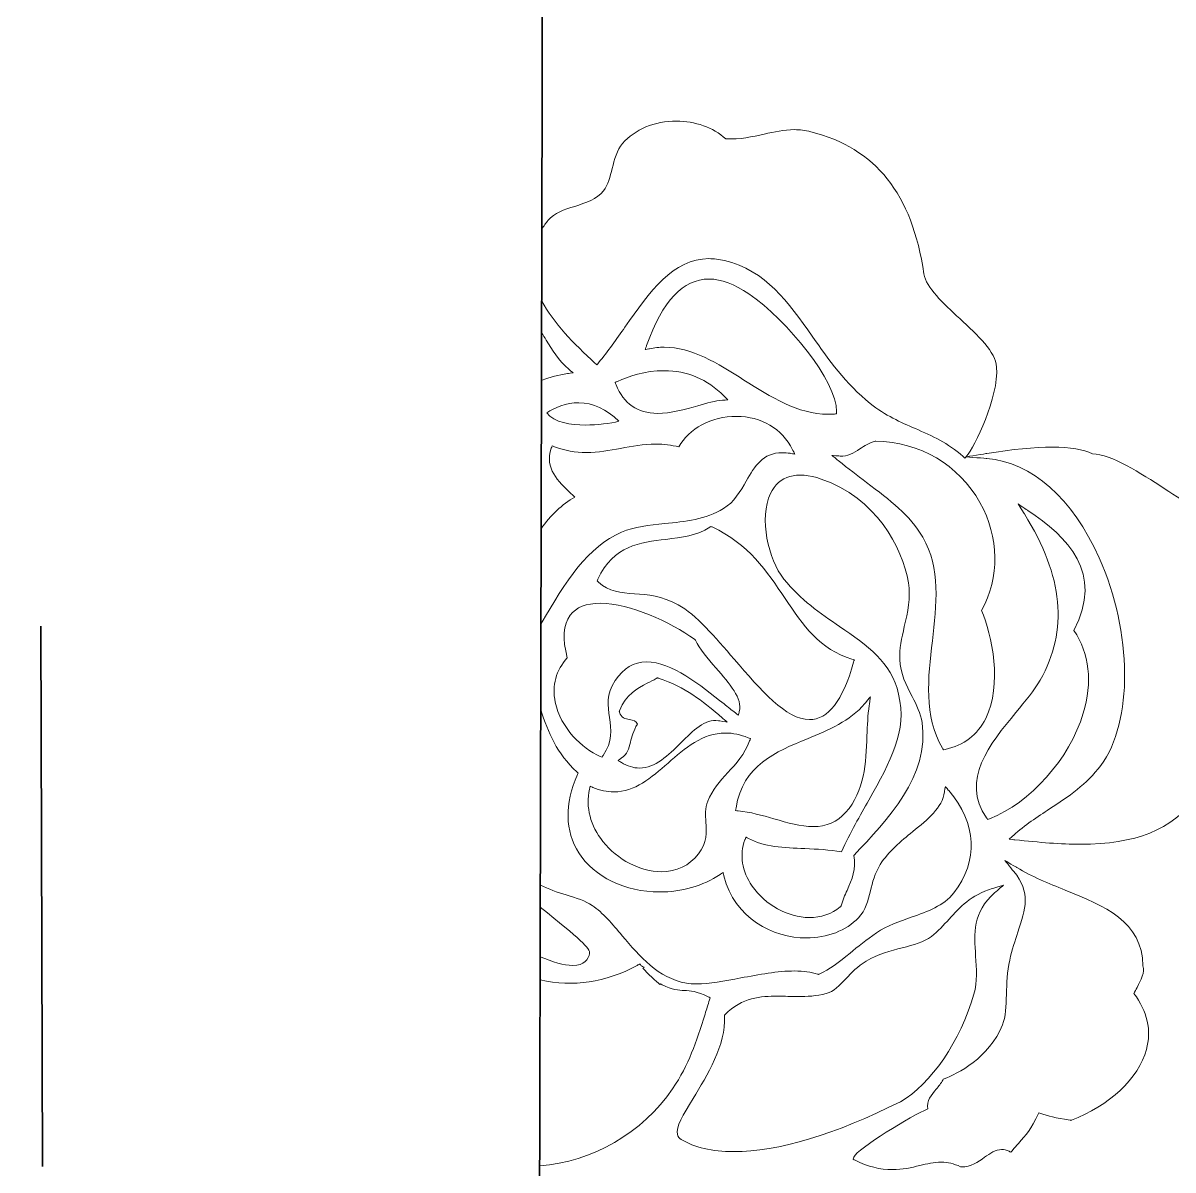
# Model space of a CAD drawing. Header units: millimetres. Extents: x -187 to 113, y -78 to 72.
# Drawn here: x 38.43 to 51.73, y -50.34 to -37.07 of the extents above; entities that cross this region are included whole.
import ezdxf

# ---------------------------------------------------------------- set-up
doc = ezdxf.new("R2010")
doc.units = ezdxf.units.MM
doc.header["$MEASUREMENT"] = 0
doc.layers.add('layer 1', color=7, linetype='Continuous')

msp = doc.modelspace()

# ---------------------------------------------------------------- linework, layer by layer
at = {"layer": 'layer 1', "color": 1, "lineweight": 35}
msp.add_open_spline([(38.43276, 72.15664), (38.43276, 72.15664), (-111.56738, 72.15664), (-111.56738, 72.15664), (-111.56738, 72.15664), (-152.98848, 72.15664), (-186.56732, 38.5779), (-186.56732, -2.84336), (-186.56732, -2.84336), (-186.56732, -44.26448), (-152.98848, -77.84336), (-111.56738, -77.84336), (-111.56738, -77.84336), (-111.56738, -77.84336), (38.43276, -77.84336), (38.43276, -77.84336), (38.43276, -77.84336), (79.85412, -77.84336), (113.43268, -44.26448), (113.43268, -2.84336), (113.43268, -2.84336), (113.43268, 38.5779), (79.85412, 72.15664), (38.43276, 72.15664)], degree=3, knots=[0, 0, 0, 0, 0.14285714, 0.14285714, 0.14285714, 0.14285715, 0.28571429, 0.28571429, 0.28571429, 0.2857143, 0.42857143, 0.42857143, 0.42857143, 0.42857144, 0.57142857, 0.57142857, 0.57142857, 0.57142858, 0.71428571, 0.71428571, 0.71428571, 0.71428572, 1, 1, 1, 1], dxfattribs=at)
for points in [[(44.67978, 66.57988), (44.67978, 66.57988), (44.35602, -72.59058), (44.35602, -72.59058)], [(108.00016, -6.36056), (106.30444, -39.14576), (79.55264, -66.10136), (44.35608, -72.566)]]:
    msp.add_open_spline(points, degree=3, dxfattribs=at)
at = {"layer": 'layer 1', "color": 1, "lineweight": 9}
for points, knots in [([(44.4331, -39.45246), (44.45436, -39.4192), (44.47858, -39.3859), (44.50592, -39.35256), (44.50592, -39.35256), (44.57552, -39.2677), (44.69122, -39.23076), (44.8138, -39.19166), (44.8138, -39.19166), (44.94064, -39.1511), (45.07184, -39.10926), (45.14662, -39.01112), (45.14662, -39.01112), (45.19808, -38.94352), (45.22282, -38.84722), (45.24672, -38.75412), (45.24672, -38.75412), (45.2735, -38.64962), (45.30124, -38.5416), (45.36724, -38.46414), (45.36724, -38.46414), (45.5056, -38.30134), (45.73832, -38.20454), (45.9897, -38.20512), (45.9897, -38.20512), (46.20892, -38.2056), (46.4111, -38.27806), (46.56018, -38.40926), (46.56018, -38.40926), (46.72576, -38.4189), (46.8683, -38.38658), (47.00574, -38.35542), (47.00574, -38.35542), (47.12254, -38.3289), (47.23292, -38.30384), (47.35274, -38.30412), (47.35274, -38.30412), (47.41852, -38.30424), (47.48086, -38.31212), (47.54332, -38.32808), (47.54332, -38.32808), (48.2983, -38.52046), (48.71478, -39.0433), (48.854, -39.9735), (48.854, -39.9735), (48.8774, -40.12896), (49.07546, -40.31222), (49.26706, -40.48948), (49.26706, -40.48948), (49.4805, -40.68692), (49.6821, -40.8734), (49.69452, -41.05074), (49.69452, -41.05074), (49.719, -41.39962), (49.44066, -41.977), (49.34644, -42.08216), (49.34644, -42.08216), (49.34644, -42.08216), (49.32732, -42.10354), (49.32732, -42.10354), (49.32732, -42.10354), (49.32732, -42.10354), (49.30598, -42.08436), (49.30598, -42.08436), (49.30598, -42.08436), (49.1299, -41.92592), (48.9476, -41.8467), (48.75456, -41.76278), (48.75456, -41.76278), (48.58258, -41.68804), (48.4047, -41.61076), (48.23254, -41.47288), (48.23254, -41.47288), (47.94712, -41.2441), (47.75016, -40.96366), (47.55974, -40.69248), (47.55974, -40.69248), (47.285, -40.30126), (47.02554, -39.9318), (46.54422, -39.81816), (46.54422, -39.81816), (46.48334, -39.80382), (46.4236, -39.79648), (46.36664, -39.79634), (46.36664, -39.79634), (45.95164, -39.79538), (45.6807, -40.18084), (45.3938, -40.5889), (45.3938, -40.5889), (45.29738, -40.72606), (45.1977, -40.86788), (45.08908, -41.00092), (45.08908, -41.00092), (45.08908, -41.00092), (45.0699, -41.02432), (45.0699, -41.02432), (45.0699, -41.02432), (45.0699, -41.02432), (45.04754, -41.00404), (45.04754, -41.00404), (45.04754, -41.00404), (44.8021, -40.7811), (44.56766, -40.53942), (44.43116, -40.28684)], [0, 0, 0, 0, 0.03703704, 0.03703704, 0.03703704, 0.03703705, 0.07407407, 0.07407407, 0.07407407, 0.07407408, 0.11111111, 0.11111111, 0.11111111, 0.11111112, 0.14814815, 0.14814815, 0.14814815, 0.14814816, 0.18518519, 0.18518519, 0.18518519, 0.1851852, 0.22222222, 0.22222222, 0.22222222, 0.22222223, 0.25925926, 0.25925926, 0.25925926, 0.25925927, 0.2962963, 0.2962963, 0.2962963, 0.29629631, 0.33333333, 0.33333333, 0.33333333, 0.33333334, 0.37037037, 0.37037037, 0.37037037, 0.37037038, 0.40740741, 0.40740741, 0.40740741, 0.40740742, 0.44444444, 0.44444444, 0.44444444, 0.44444445, 0.48148148, 0.48148148, 0.48148148, 0.48148149, 0.51851852, 0.51851852, 0.51851852, 0.51851853, 0.55555556, 0.55555556, 0.55555556, 0.55555557, 0.59259259, 0.59259259, 0.59259259, 0.5925926, 0.62962963, 0.62962963, 0.62962963, 0.62962964, 0.66666667, 0.66666667, 0.66666667, 0.66666668, 0.7037037, 0.7037037, 0.7037037, 0.70370371, 0.74074074, 0.74074074, 0.74074074, 0.74074075, 0.77777778, 0.77777778, 0.77777778, 0.77777779, 0.81481481, 0.81481481, 0.81481481, 0.81481482, 0.85185185, 0.85185185, 0.85185185, 0.85185186, 0.88888889, 0.88888889, 0.88888889, 0.8888889, 0.92592593, 0.92592593, 0.92592593, 0.92592594, 1, 1, 1, 1]), ([(46.36794, -40.0326), (46.50716, -40.03292), (46.66144, -40.09044), (46.82658, -40.20352), (46.82658, -40.20352), (47.27554, -40.51076), (47.84426, -41.2136), (47.84346, -41.56538), (47.84346, -41.56538), (47.84346, -41.56538), (47.84338, -41.59234), (47.84338, -41.59234), (47.84338, -41.59234), (47.84338, -41.59234), (47.81676, -41.59436), (47.81676, -41.59436), (47.81676, -41.59436), (47.7927, -41.5963), (47.76864, -41.5972), (47.7448, -41.59714), (47.7448, -41.59714), (47.39638, -41.59632), (47.0788, -41.39546), (46.77164, -41.20128), (46.77164, -41.20128), (46.46244, -41.0058), (46.17036, -40.82118), (45.8489, -40.82044), (45.8489, -40.82044), (45.79174, -40.8203), (45.73444, -40.82626), (45.6786, -40.8381), (45.6786, -40.8381), (45.6786, -40.8381), (45.62794, -40.84884), (45.62794, -40.84884), (45.62794, -40.84884), (45.62794, -40.84884), (45.64556, -40.79962), (45.64556, -40.79962), (45.64556, -40.79962), (45.83062, -40.28278), (46.06696, -40.03192), (46.36794, -40.0326)], [0, 0, 0, 0, 0.08333333, 0.08333333, 0.08333333, 0.08333334, 0.16666667, 0.16666667, 0.16666667, 0.16666668, 0.25, 0.25, 0.25, 0.25000001, 0.33333333, 0.33333333, 0.33333333, 0.33333334, 0.41666667, 0.41666667, 0.41666667, 0.41666668, 0.5, 0.5, 0.5, 0.50000001, 0.58333333, 0.58333333, 0.58333333, 0.58333334, 0.66666667, 0.66666667, 0.66666667, 0.66666668, 0.75, 0.75, 0.75, 0.75000001, 0.83333333, 0.83333333, 0.83333333, 0.83333334, 1, 1, 1, 1]), ([(44.43032, -40.65286), (44.44858, -40.68134), (44.46618, -40.71042), (44.48396, -40.73984), (44.48396, -40.73984), (44.5519, -40.85212), (44.62214, -40.96824), (44.7452, -41.07526), (44.7452, -41.07526), (44.7452, -41.07526), (44.7935, -41.11724), (44.7935, -41.11724), (44.7935, -41.11724), (44.7935, -41.11724), (44.73042, -41.12626), (44.73042, -41.12626), (44.73042, -41.12626), (44.62832, -41.14086), (44.5274, -41.16724), (44.42904, -41.2043)], [0, 0, 0, 0, 0.16666667, 0.16666667, 0.16666667, 0.16666668, 0.33333333, 0.33333333, 0.33333333, 0.33333334, 0.5, 0.5, 0.5, 0.50000001, 0.66666667, 0.66666667, 0.66666667, 0.66666668, 1, 1, 1, 1]), ([(45.84818, -41.09218), (46.11452, -41.0928), (46.3471, -41.19106), (46.53944, -41.3843), (46.53944, -41.3843), (46.53944, -41.3843), (46.5844, -41.42942), (46.5844, -41.42942), (46.5844, -41.42942), (46.5844, -41.42942), (46.52124, -41.43406), (46.52124, -41.43406), (46.52124, -41.43406), (46.44314, -41.43986), (46.34338, -41.46792), (46.23778, -41.49772), (46.23778, -41.49772), (46.09074, -41.53916), (45.92404, -41.58614), (45.76976, -41.58578), (45.76976, -41.58578), (45.53704, -41.58522), (45.38062, -41.47688), (45.29162, -41.25458), (45.29162, -41.25458), (45.29162, -41.25458), (45.2812, -41.22862), (45.2812, -41.22862), (45.2812, -41.22862), (45.2812, -41.22862), (45.30642, -41.21702), (45.30642, -41.21702), (45.30642, -41.21702), (45.4312, -41.1598), (45.62652, -41.09168), (45.84818, -41.09218)], [0, 0, 0, 0, 0.1, 0.1, 0.1, 0.10000001, 0.2, 0.2, 0.2, 0.20000001, 0.3, 0.3, 0.3, 0.30000001, 0.4, 0.4, 0.4, 0.40000001, 0.5, 0.5, 0.5, 0.50000001, 0.6, 0.6, 0.6, 0.60000001, 0.7, 0.7, 0.7, 0.70000001, 0.8, 0.8, 0.8, 0.80000001, 1, 1, 1, 1]), ([(44.93256, -41.72122), (45.0779, -41.72156), (45.22278, -41.70066), (45.3255, -41.6777), (45.3255, -41.6777), (45.17836, -41.53562), (45.02288, -41.4634), (44.86274, -41.46304), (44.86274, -41.46304), (44.71248, -41.46268), (44.581, -41.52488), (44.48878, -41.57852), (44.48878, -41.57852), (44.5742, -41.69506), (44.77452, -41.72086), (44.93256, -41.72122)], [0, 0, 0, 0, 0.2, 0.2, 0.2, 0.20000001, 0.4, 0.4, 0.4, 0.40000001, 0.6, 0.6, 0.6, 0.60000001, 1, 1, 1, 1]), ([(44.42504, -42.9208), (44.53226, -42.76708), (44.66746, -42.6378), (44.81476, -42.55444), (44.81476, -42.55444), (44.80116, -42.54148), (44.78732, -42.52848), (44.77358, -42.51554), (44.77358, -42.51554), (44.62026, -42.37176), (44.46176, -42.22316), (44.54204, -41.9902), (44.54204, -41.9902), (44.54204, -41.9902), (44.5517, -41.96218), (44.5517, -41.96218), (44.5517, -41.96218), (44.5517, -41.96218), (44.57922, -41.97244), (44.57922, -41.97244), (44.57922, -41.97244), (44.69938, -42.01706), (44.81954, -42.03892), (44.94684, -42.0392), (44.94684, -42.0392), (45.08406, -42.0395), (45.21602, -42.01488), (45.34366, -41.99092), (45.34366, -41.99092), (45.4739, -41.96656), (45.60854, -41.94134), (45.75128, -41.94168), (45.75128, -41.94168), (45.8438, -41.94188), (45.9315, -41.95272), (46.0187, -41.97466), (46.0187, -41.97466), (46.12734, -41.76478), (46.39674, -41.62054), (46.68426, -41.6212), (46.68426, -41.6212), (46.9747, -41.62186), (47.21156, -41.76212), (47.33414, -42.00604), (47.33414, -42.00604), (47.33414, -42.00604), (47.35952, -42.05648), (47.35952, -42.05648), (47.35952, -42.05648), (47.35952, -42.05648), (47.3042, -42.04806), (47.3042, -42.04806), (47.3042, -42.04806), (47.27304, -42.04332), (47.24302, -42.04092), (47.21514, -42.04084), (47.21514, -42.04084), (46.98652, -42.04028), (46.89484, -42.19976), (46.79784, -42.36868), (46.79784, -42.36868), (46.72892, -42.48854), (46.65772, -42.61248), (46.53468, -42.68808), (46.53468, -42.68808), (46.33024, -42.81354), (46.08872, -42.83802), (45.85508, -42.86172), (45.85508, -42.86172), (45.67332, -42.8801), (45.50162, -42.89752), (45.35612, -42.96036), (45.35612, -42.96036), (44.9679, -43.12804), (44.70906, -43.52234), (44.42248, -44.02458)], [0, 0, 0, 0, 0.05, 0.05, 0.05, 0.05000001, 0.1, 0.1, 0.1, 0.10000001, 0.15, 0.15, 0.15, 0.15000001, 0.2, 0.2, 0.2, 0.20000001, 0.25, 0.25, 0.25, 0.25000001, 0.3, 0.3, 0.3, 0.30000001, 0.35, 0.35, 0.35, 0.35000001, 0.4, 0.4, 0.4, 0.40000001, 0.45, 0.45, 0.45, 0.45000001, 0.5, 0.5, 0.5, 0.50000001, 0.55, 0.55, 0.55, 0.55000001, 0.6, 0.6, 0.6, 0.60000001, 0.65, 0.65, 0.65, 0.65000001, 0.7, 0.7, 0.7, 0.70000001, 0.75, 0.75, 0.75, 0.75000001, 0.8, 0.8, 0.8, 0.80000001, 0.85, 0.85, 0.85, 0.85000001, 0.9, 0.9, 0.9, 0.90000001, 1, 1, 1, 1]), ([(49.09908, -45.4725), (49.09908, -45.4725), (49.07886, -45.47682), (49.07886, -45.47682), (49.07886, -45.47682), (49.07886, -45.47682), (49.06828, -45.45882), (49.06828, -45.45882), (49.06828, -45.45882), (48.84912, -45.08448), (48.9008, -44.6442), (48.9507, -44.21844), (48.9507, -44.21844), (48.99934, -43.80294), (49.04972, -43.3733), (48.83976, -43.01932), (48.83976, -43.01932), (48.68672, -42.76096), (48.46634, -42.59472), (48.18732, -42.38416), (48.18732, -42.38416), (48.08436, -42.30644), (47.97786, -42.22614), (47.8627, -42.13232), (47.8627, -42.13232), (47.8627, -42.13232), (47.78818, -42.07172), (47.78818, -42.07172), (47.78818, -42.07172), (47.78818, -42.07172), (47.88336, -42.08058), (47.88336, -42.08058), (47.88336, -42.08058), (47.96984, -42.08846), (48.03792, -42.04408), (48.1113, -41.99668), (48.1113, -41.99668), (48.16644, -41.96104), (48.22352, -41.92422), (48.28986, -41.90934), (48.28986, -41.90934), (48.28986, -41.90934), (48.29312, -41.90862), (48.29312, -41.90862), (48.29312, -41.90862), (48.29312, -41.90862), (48.29644, -41.90864), (48.29644, -41.90864), (48.29644, -41.90864), (48.80564, -41.91486), (49.2561, -42.17996), (49.50134, -42.61776), (49.50134, -42.61776), (49.72616, -43.01904), (49.73242, -43.4844), (49.51894, -43.86574), (49.51894, -43.86574), (49.64256, -44.14996), (49.76158, -44.7269), (49.5682, -45.11468), (49.5682, -45.11468), (49.47298, -45.30572), (49.3151, -45.42612), (49.09908, -45.4725)], [0, 0, 0, 0, 0.05882353, 0.05882353, 0.05882353, 0.05882354, 0.11764706, 0.11764706, 0.11764706, 0.11764707, 0.17647059, 0.17647059, 0.17647059, 0.1764706, 0.23529412, 0.23529412, 0.23529412, 0.23529413, 0.29411765, 0.29411765, 0.29411765, 0.29411766, 0.35294118, 0.35294118, 0.35294118, 0.35294119, 0.41176471, 0.41176471, 0.41176471, 0.41176472, 0.47058824, 0.47058824, 0.47058824, 0.47058825, 0.52941176, 0.52941176, 0.52941176, 0.52941177, 0.58823529, 0.58823529, 0.58823529, 0.5882353, 0.64705882, 0.64705882, 0.64705882, 0.64705883, 0.70588235, 0.70588235, 0.70588235, 0.70588236, 0.76470588, 0.76470588, 0.76470588, 0.76470589, 0.82352941, 0.82352941, 0.82352941, 0.82352942, 0.88235294, 0.88235294, 0.88235294, 0.88235295, 1, 1, 1, 1]), ([(50.6634, -46.57066), (50.43536, -46.57014), (50.19534, -46.5496), (49.90522, -46.51896), (49.90522, -46.51896), (49.90522, -46.51896), (49.84032, -46.51212), (49.84032, -46.51212), (49.84032, -46.51212), (49.84032, -46.51212), (49.88906, -46.46816), (49.88906, -46.46816), (49.88906, -46.46816), (50.02102, -46.34924), (50.16632, -46.25376), (50.30686, -46.1614), (50.30686, -46.1614), (50.52734, -46.0165), (50.73564, -45.8796), (50.89956, -45.65876), (50.89956, -45.65876), (51.27416, -45.15378), (51.26622, -44.12174), (50.88112, -43.25816), (50.88112, -43.25816), (50.5739, -42.56912), (50.10024, -42.14998), (49.58174, -42.10818), (49.58174, -42.10818), (49.58174, -42.10818), (49.34534, -42.08912), (49.34534, -42.08912), (49.34534, -42.08912), (49.34534, -42.08912), (49.57936, -42.05034), (49.57936, -42.05034), (49.57936, -42.05034), (50.17346, -41.95184), (50.60036, -41.95182), (50.80152, -42.05324), (50.80152, -42.05324), (51.02294, -42.05792), (51.3609, -42.27826), (51.63302, -42.45554), (51.63302, -42.45554), (51.7738, -42.54732), (51.89538, -42.62658), (51.9702, -42.65638), (51.9702, -42.65638), (52.38068, -42.82028), (52.40674, -43.12858), (52.42982, -43.40058), (52.42982, -43.40058), (52.43908, -43.50958), (52.44778, -43.61256), (52.47884, -43.70382), (52.47884, -43.70382), (52.5252, -43.84072), (52.63108, -43.94244), (52.73348, -44.04086), (52.73348, -44.04086), (52.85246, -44.15524), (52.96486, -44.26322), (52.9857, -44.4196), (52.9857, -44.4196), (53.02478, -44.714), (52.83314, -44.903), (52.63012, -45.1032), (52.63012, -45.1032), (52.54724, -45.18486), (52.4616, -45.26934), (52.3854, -45.36562), (52.3854, -45.36562), (52.28084, -45.49798), (52.21004, -45.64908), (52.1476, -45.78244), (52.1476, -45.78244), (52.10094, -45.88202), (52.06072, -45.96804), (52.01538, -46.02556), (52.01538, -46.02556), (51.71616, -46.404), (51.29928, -46.57214), (50.6634, -46.57066)], [0, 0, 0, 0, 0.04545455, 0.04545455, 0.04545455, 0.04545456, 0.09090909, 0.09090909, 0.09090909, 0.0909091, 0.13636364, 0.13636364, 0.13636364, 0.13636365, 0.18181818, 0.18181818, 0.18181818, 0.18181819, 0.22727273, 0.22727273, 0.22727273, 0.22727274, 0.27272727, 0.27272727, 0.27272727, 0.27272728, 0.31818182, 0.31818182, 0.31818182, 0.31818183, 0.36363636, 0.36363636, 0.36363636, 0.36363637, 0.40909091, 0.40909091, 0.40909091, 0.40909092, 0.45454545, 0.45454545, 0.45454545, 0.45454546, 0.5, 0.5, 0.5, 0.50000001, 0.54545455, 0.54545455, 0.54545455, 0.54545456, 0.59090909, 0.59090909, 0.59090909, 0.5909091, 0.63636364, 0.63636364, 0.63636364, 0.63636365, 0.68181818, 0.68181818, 0.68181818, 0.68181819, 0.72727273, 0.72727273, 0.72727273, 0.72727274, 0.77272727, 0.77272727, 0.77272727, 0.77272728, 0.81818182, 0.81818182, 0.81818182, 0.81818183, 0.86363636, 0.86363636, 0.86363636, 0.86363637, 0.90909091, 0.90909091, 0.90909091, 0.90909092, 1, 1, 1, 1]), ([(47.96414, -47.10412), (47.93932, -47.16026), (47.91362, -47.21834), (47.8942, -47.28202), (47.8942, -47.28202), (47.8942, -47.28202), (47.89156, -47.29066), (47.89156, -47.29066), (47.89156, -47.29066), (47.89156, -47.29066), (47.8845, -47.29632), (47.8845, -47.29632), (47.8845, -47.29632), (47.78456, -47.37636), (47.66108, -47.41852), (47.5275, -47.41822), (47.5275, -47.41822), (47.28104, -47.41764), (47.01516, -47.27148), (46.86586, -47.05452), (46.86586, -47.05452), (46.74822, -46.8835), (46.71836, -46.69332), (46.78172, -46.51898), (46.78172, -46.51898), (46.78172, -46.51898), (46.7931, -46.4875), (46.7931, -46.4875), (46.7931, -46.4875), (46.7931, -46.4875), (46.8224, -46.5034), (46.8224, -46.5034), (46.8224, -46.5034), (47.00308, -46.60168), (47.2326, -46.61128), (47.47558, -46.62154), (47.47558, -46.62154), (47.61618, -46.62742), (47.76136, -46.63356), (47.89798, -46.65834), (47.89798, -46.65834), (48.00384, -46.43346), (48.11534, -46.23552), (48.21408, -46.0603), (48.21408, -46.0603), (48.47356, -45.59968), (48.66106, -45.26692), (48.5607, -44.83436), (48.5607, -44.83436), (48.47404, -44.4603), (48.19792, -44.27118), (47.87814, -44.05224), (47.87814, -44.05224), (47.65516, -43.89946), (47.4245, -43.74152), (47.233, -43.50256), (47.233, -43.50256), (47.05178, -43.27684), (46.94444, -42.79566), (47.07758, -42.51358), (47.07758, -42.51358), (47.17434, -42.30858), (47.38232, -42.24744), (47.66586, -42.34634), (47.66586, -42.34634), (48.29754, -42.5664), (48.60342, -43.12986), (48.6734, -43.54554), (48.6734, -43.54554), (48.70222, -43.71746), (48.66372, -43.88816), (48.62644, -44.05326), (48.62644, -44.05326), (48.5967, -44.18518), (48.56858, -44.30978), (48.5732, -44.43244), (48.5732, -44.43244), (48.57978, -44.59694), (48.64906, -44.73132), (48.71608, -44.86112), (48.71608, -44.86112), (48.76846, -44.96266), (48.81788, -45.05852), (48.83192, -45.16018), (48.83192, -45.16018), (48.91818, -45.77822), (48.43516, -46.2884), (48.04116, -46.69938), (48.04116, -46.69938), (48.07382, -46.85596), (48.02052, -46.97664), (47.96414, -47.10412)], [0, 0, 0, 0, 0.04166667, 0.04166667, 0.04166667, 0.04166668, 0.08333333, 0.08333333, 0.08333333, 0.08333334, 0.125, 0.125, 0.125, 0.12500001, 0.16666667, 0.16666667, 0.16666667, 0.16666668, 0.20833333, 0.20833333, 0.20833333, 0.20833334, 0.25, 0.25, 0.25, 0.25000001, 0.29166667, 0.29166667, 0.29166667, 0.29166668, 0.33333333, 0.33333333, 0.33333333, 0.33333334, 0.375, 0.375, 0.375, 0.37500001, 0.41666667, 0.41666667, 0.41666667, 0.41666668, 0.45833333, 0.45833333, 0.45833333, 0.45833334, 0.5, 0.5, 0.5, 0.50000001, 0.54166667, 0.54166667, 0.54166667, 0.54166668, 0.58333333, 0.58333333, 0.58333333, 0.58333334, 0.625, 0.625, 0.625, 0.62500001, 0.66666667, 0.66666667, 0.66666667, 0.66666668, 0.70833333, 0.70833333, 0.70833333, 0.70833334, 0.75, 0.75, 0.75, 0.75000001, 0.79166667, 0.79166667, 0.79166667, 0.79166668, 0.83333333, 0.83333333, 0.83333333, 0.83333334, 0.875, 0.875, 0.875, 0.87500001, 0.91666667, 0.91666667, 0.91666667, 0.91666668, 1, 1, 1, 1]), ([(50.69662, -45.05554), (50.5391, -45.58016), (50.08232, -46.09322), (49.61052, -46.27548), (49.61052, -46.27548), (49.61052, -46.27548), (49.5895, -46.28358), (49.5895, -46.28358), (49.5895, -46.28358), (49.5895, -46.28358), (49.57664, -46.26488), (49.57664, -46.26488), (49.57664, -46.26488), (49.274, -45.8271), (49.61624, -45.41178), (49.91822, -45.04538), (49.91822, -45.04538), (50.02664, -44.91386), (50.12896, -44.78962), (50.19732, -44.67106), (50.19732, -44.67106), (50.5269, -44.09902), (50.46732, -43.47046), (50.01508, -42.7496), (50.01508, -42.7496), (50.01508, -42.7496), (49.9425, -42.6339), (49.9425, -42.6339), (49.9425, -42.6339), (49.9425, -42.6339), (50.05538, -42.70964), (50.05538, -42.70964), (50.05538, -42.70964), (50.51506, -43.01832), (50.93676, -43.42462), (50.58914, -44.09902), (50.58914, -44.09902), (50.76786, -44.3642), (50.80508, -44.69446), (50.69662, -45.05554)], [0, 0, 0, 0, 0.09090909, 0.09090909, 0.09090909, 0.0909091, 0.18181818, 0.18181818, 0.18181818, 0.18181819, 0.27272727, 0.27272727, 0.27272727, 0.27272728, 0.36363636, 0.36363636, 0.36363636, 0.36363637, 0.45454545, 0.45454545, 0.45454545, 0.45454546, 0.54545455, 0.54545455, 0.54545455, 0.54545456, 0.63636364, 0.63636364, 0.63636364, 0.63636365, 0.72727273, 0.72727273, 0.72727273, 0.72727274, 0.81818182, 0.81818182, 0.81818182, 0.81818183, 1, 1, 1, 1]), ([(48.02024, -44.4278), (48.02024, -44.4278), (48.04822, -44.43572), (48.04822, -44.43572), (48.04822, -44.43572), (48.04822, -44.43572), (48.0402, -44.46394), (48.0402, -44.46394), (48.0402, -44.46394), (47.91282, -44.91176), (47.74574, -45.12922), (47.52926, -45.1288), (47.52926, -45.1288), (47.25786, -45.12814), (46.9666, -44.78882), (46.65832, -44.42956), (46.65832, -44.42956), (46.4403, -44.1754), (46.2148, -43.91266), (46.0101, -43.79998), (46.0101, -43.79998), (45.821, -43.6958), (45.65364, -43.6835), (45.50588, -43.67262), (45.50588, -43.67262), (45.3476, -43.66094), (45.21094, -43.65094), (45.0875, -43.53882), (45.0875, -43.53882), (45.0875, -43.53882), (45.07156, -43.52438), (45.07156, -43.52438), (45.07156, -43.52438), (45.07156, -43.52438), (45.08066, -43.50476), (45.08066, -43.50476), (45.08066, -43.50476), (45.26182, -43.11442), (45.56978, -43.0783), (45.86768, -43.04334), (45.86768, -43.04334), (46.0522, -43.02166), (46.22648, -43.00122), (46.3748, -42.90238), (46.3748, -42.90238), (46.3748, -42.90238), (46.38812, -42.89348), (46.38812, -42.89348), (46.38812, -42.89348), (46.38812, -42.89348), (46.40264, -42.9002), (46.40264, -42.9002), (46.40264, -42.9002), (46.82248, -43.09438), (47.03878, -43.41604), (47.24794, -43.72712), (47.24794, -43.72712), (47.45382, -44.03344), (47.64834, -44.32272), (48.02024, -44.4278)], [0, 0, 0, 0, 0.0625, 0.0625, 0.0625, 0.06250001, 0.125, 0.125, 0.125, 0.12500001, 0.1875, 0.1875, 0.1875, 0.18750001, 0.25, 0.25, 0.25, 0.25000001, 0.3125, 0.3125, 0.3125, 0.31250001, 0.375, 0.375, 0.375, 0.37500001, 0.4375, 0.4375, 0.4375, 0.43750001, 0.5, 0.5, 0.5, 0.50000001, 0.5625, 0.5625, 0.5625, 0.56250001, 0.625, 0.625, 0.625, 0.62500001, 0.6875, 0.6875, 0.6875, 0.68750001, 0.75, 0.75, 0.75, 0.75000001, 0.8125, 0.8125, 0.8125, 0.81250001, 0.875, 0.875, 0.875, 0.87500001, 1, 1, 1, 1]), ([(44.5883, -44.92614), (44.54822, -44.7339), (44.5963, -44.55676), (44.72726, -44.41288), (44.72726, -44.41288), (44.6687, -44.1947), (44.67976, -44.02968), (44.76028, -43.92214), (44.76028, -43.92214), (44.8297, -43.82934), (44.94704, -43.78254), (45.10896, -43.78292), (45.10896, -43.78292), (45.45684, -43.7837), (45.91812, -43.99972), (46.1995, -44.2), (46.1995, -44.2), (46.1995, -44.2), (46.2056, -44.20432), (46.2056, -44.20432), (46.2056, -44.20432), (46.2056, -44.20432), (46.20884, -44.21112), (46.20884, -44.21112), (46.20884, -44.21112), (46.25626, -44.31006), (46.35324, -44.422), (46.447, -44.53018), (46.447, -44.53018), (46.606, -44.71368), (46.75632, -44.88708), (46.71762, -45.03526), (46.71762, -45.03526), (46.71762, -45.03526), (46.70664, -45.07738), (46.70664, -45.07738), (46.70664, -45.07738), (46.70664, -45.07738), (46.67234, -45.051), (46.67234, -45.051), (46.67234, -45.051), (46.63102, -45.0193), (46.58688, -44.98402), (46.54032, -44.94684), (46.54032, -44.94684), (46.26956, -44.7307), (45.93268, -44.46174), (45.64348, -44.46106), (45.64348, -44.46106), (45.4953, -44.46072), (45.377, -44.53148), (45.28184, -44.67746), (45.28184, -44.67746), (45.17736, -44.83804), (45.19564, -44.96816), (45.2149, -45.10584), (45.2149, -45.10584), (45.23394, -45.24192), (45.25372, -45.38268), (45.14294, -45.54316), (45.14294, -45.54316), (45.14294, -45.54316), (45.12974, -45.56226), (45.12974, -45.56226), (45.12974, -45.56226), (45.12974, -45.56226), (45.1084, -45.55348), (45.1084, -45.55348), (45.1084, -45.55348), (44.89688, -45.4666), (44.65038, -45.22322), (44.5883, -44.92614)], [0, 0, 0, 0, 0.05263158, 0.05263158, 0.05263158, 0.05263159, 0.10526316, 0.10526316, 0.10526316, 0.10526317, 0.15789474, 0.15789474, 0.15789474, 0.15789475, 0.21052632, 0.21052632, 0.21052632, 0.21052633, 0.26315789, 0.26315789, 0.26315789, 0.2631579, 0.31578947, 0.31578947, 0.31578947, 0.31578948, 0.36842105, 0.36842105, 0.36842105, 0.36842106, 0.42105263, 0.42105263, 0.42105263, 0.42105264, 0.47368421, 0.47368421, 0.47368421, 0.47368422, 0.52631579, 0.52631579, 0.52631579, 0.5263158, 0.57894737, 0.57894737, 0.57894737, 0.57894738, 0.63157895, 0.63157895, 0.63157895, 0.63157896, 0.68421053, 0.68421053, 0.68421053, 0.68421054, 0.73684211, 0.73684211, 0.73684211, 0.73684212, 0.78947368, 0.78947368, 0.78947368, 0.78947369, 0.84210526, 0.84210526, 0.84210526, 0.84210527, 0.89473684, 0.89473684, 0.89473684, 0.89473685, 1, 1, 1, 1]), ([(45.44642, -45.12656), (45.40216, -45.11854), (45.34702, -45.10864), (45.33084, -45.0437), (45.33084, -45.0437), (45.33084, -45.0437), (45.32858, -45.0345), (45.32858, -45.0345), (45.32858, -45.0345), (45.32858, -45.0345), (45.33212, -45.02566), (45.33212, -45.02566), (45.33212, -45.02566), (45.4094, -44.8321), (45.5333, -44.76934), (45.65316, -44.70862), (45.65316, -44.70862), (45.68754, -44.69118), (45.72308, -44.67316), (45.7564, -44.65234), (45.7564, -44.65234), (45.7564, -44.65234), (45.76758, -44.6453), (45.76758, -44.6453), (45.76758, -44.6453), (45.76758, -44.6453), (45.78016, -44.64932), (45.78016, -44.64932), (45.78016, -44.64932), (46.09242, -44.74844), (46.30516, -44.92748), (46.47606, -45.07132), (46.47606, -45.07132), (46.47606, -45.07132), (46.57784, -45.15676), (46.57784, -45.15676), (46.57784, -45.15676), (46.57784, -45.15676), (46.47608, -45.14166), (46.47608, -45.14166), (46.47608, -45.14166), (46.3197, -45.11842), (46.18448, -45.25354), (46.0403, -45.3972), (46.0403, -45.3972), (45.89616, -45.54076), (45.74714, -45.68918), (45.56198, -45.68878), (45.56198, -45.68878), (45.49308, -45.6886), (45.42268, -45.66712), (45.35276, -45.62486), (45.35276, -45.62486), (45.35276, -45.62486), (45.31432, -45.60158), (45.31432, -45.60158), (45.31432, -45.60158), (45.31432, -45.60158), (45.35118, -45.57582), (45.35118, -45.57582), (45.35118, -45.57582), (45.42374, -45.52516), (45.43778, -45.46812), (45.45724, -45.38922), (45.45724, -45.38922), (45.47232, -45.32796), (45.48942, -45.25888), (45.5386, -45.18122), (45.5386, -45.18122), (45.52326, -45.1424), (45.49278, -45.13492), (45.44642, -45.12656)], [0, 0, 0, 0, 0.05263158, 0.05263158, 0.05263158, 0.05263159, 0.10526316, 0.10526316, 0.10526316, 0.10526317, 0.15789474, 0.15789474, 0.15789474, 0.15789475, 0.21052632, 0.21052632, 0.21052632, 0.21052633, 0.26315789, 0.26315789, 0.26315789, 0.2631579, 0.31578947, 0.31578947, 0.31578947, 0.31578948, 0.36842105, 0.36842105, 0.36842105, 0.36842106, 0.42105263, 0.42105263, 0.42105263, 0.42105264, 0.47368421, 0.47368421, 0.47368421, 0.47368422, 0.52631579, 0.52631579, 0.52631579, 0.5263158, 0.57894737, 0.57894737, 0.57894737, 0.57894738, 0.63157895, 0.63157895, 0.63157895, 0.63157896, 0.68421053, 0.68421053, 0.68421053, 0.68421054, 0.73684211, 0.73684211, 0.73684211, 0.73684212, 0.78947368, 0.78947368, 0.78947368, 0.78947369, 0.84210526, 0.84210526, 0.84210526, 0.84210527, 0.89473684, 0.89473684, 0.89473684, 0.89473685, 1, 1, 1, 1]), ([(46.67446, -46.18042), (46.67446, -46.18042), (46.67948, -46.1498), (46.67948, -46.1498), (46.67948, -46.1498), (46.7599, -45.65744), (47.13848, -45.501), (47.50452, -45.3497), (47.50452, -45.3497), (47.74804, -45.24904), (47.99984, -45.14496), (48.16944, -44.94298), (48.16944, -44.94298), (48.16944, -44.94298), (48.23484, -44.865), (48.23484, -44.865), (48.23484, -44.865), (48.23484, -44.865), (48.21994, -44.96616), (48.21994, -44.96616), (48.21994, -44.96616), (48.20334, -45.0785), (48.19896, -45.19492), (48.19436, -45.31812), (48.19436, -45.31812), (48.1827, -45.63042), (48.17062, -45.95328), (47.9469, -46.20364), (47.9469, -46.20364), (47.84896, -46.31316), (47.72604, -46.3663), (47.5712, -46.36594), (47.5712, -46.36594), (47.42904, -46.3656), (47.27756, -46.3222), (47.11728, -46.27634), (47.11728, -46.27634), (46.9823, -46.23764), (46.84278, -46.1977), (46.70502, -46.18358), (46.70502, -46.18358), (46.70502, -46.18358), (46.67446, -46.18042), (46.67446, -46.18042)], [0, 0, 0, 0, 0.08333333, 0.08333333, 0.08333333, 0.08333334, 0.16666667, 0.16666667, 0.16666667, 0.16666668, 0.25, 0.25, 0.25, 0.25000001, 0.33333333, 0.33333333, 0.33333333, 0.33333334, 0.41666667, 0.41666667, 0.41666667, 0.41666668, 0.5, 0.5, 0.5, 0.50000001, 0.58333333, 0.58333333, 0.58333333, 0.58333334, 0.66666667, 0.66666667, 0.66666667, 0.66666668, 0.75, 0.75, 0.75, 0.75000001, 0.83333333, 0.83333333, 0.83333333, 0.83333334, 1, 1, 1, 1]), ([(44.42016, -45.01484), (44.50532, -45.27782), (44.60658, -45.52422), (44.83774, -45.73162), (44.83774, -45.73162), (44.83774, -45.73162), (44.85352, -45.7458), (44.85352, -45.7458), (44.85352, -45.7458), (44.85352, -45.7458), (44.8449, -45.76532), (44.8449, -45.76532), (44.8449, -45.76532), (44.69486, -46.10592), (44.7004, -46.4185), (44.86094, -46.6694), (44.86094, -46.6694), (45.0393, -46.9481), (45.39708, -47.12186), (45.79466, -47.1228), (45.79466, -47.1228), (46.05, -47.12338), (46.29222, -47.05328), (46.49526, -46.9199), (46.49526, -46.9199), (46.49526, -46.9199), (46.52904, -46.8977), (46.52904, -46.8977), (46.52904, -46.8977), (46.52904, -46.8977), (46.5389, -46.93712), (46.5389, -46.93712), (46.5389, -46.93712), (46.66272, -47.43128), (47.10758, -47.6534), (47.4935, -47.65432), (47.4935, -47.65432), (47.73496, -47.6549), (47.95448, -47.56974), (48.09552, -47.42072), (48.09552, -47.42072), (48.1797, -47.33168), (48.20592, -47.22432), (48.2338, -47.11072), (48.2338, -47.11072), (48.25824, -47.01064), (48.28354, -46.90716), (48.34856, -46.8038), (48.34856, -46.8038), (48.44404, -46.65192), (48.58658, -46.53596), (48.72446, -46.42374), (48.72446, -46.42374), (48.8992, -46.28162), (49.06424, -46.14732), (49.09168, -45.96516), (49.09168, -45.96516), (49.09168, -45.96516), (49.10106, -45.90298), (49.10106, -45.90298), (49.10106, -45.90298), (49.10106, -45.90298), (49.1419, -45.95034), (49.1419, -45.95034), (49.1419, -45.95034), (49.46538, -46.32526), (49.48662, -46.76734), (49.1988, -47.13292), (49.1988, -47.13292), (49.0804, -47.28326), (48.89904, -47.34688), (48.70706, -47.41426), (48.70706, -47.41426), (48.57042, -47.4622), (48.42918, -47.51168), (48.30546, -47.5955), (48.30546, -47.5955), (48.18724, -47.67572), (48.08698, -47.75734), (47.99842, -47.82934), (47.99842, -47.82934), (47.87066, -47.93326), (47.76032, -48.02312), (47.6421, -48.0718), (47.6421, -48.0718), (47.6421, -48.0718), (47.6325, -48.07572), (47.6325, -48.07572), (47.6325, -48.07572), (47.6325, -48.07572), (47.62256, -48.07256), (47.62256, -48.07256), (47.62256, -48.07256), (47.54724, -48.04842), (47.46036, -48.03662), (47.35692, -48.03638), (47.35692, -48.03638), (47.16134, -48.0359), (46.94466, -48.07732), (46.73506, -48.11736), (46.73506, -48.11736), (46.54658, -48.15336), (46.36866, -48.18738), (46.22332, -48.18704), (46.22332, -48.18704), (46.17944, -48.18692), (46.14114, -48.18382), (46.1063, -48.17744), (46.1063, -48.17744), (45.77636, -48.11706), (45.56674, -47.86898), (45.36406, -47.62908), (45.36406, -47.62908), (45.2489, -47.49284), (45.14016, -47.36418), (45.01572, -47.27848), (45.01572, -47.27848), (44.94026, -47.2265), (44.83146, -47.19254), (44.71618, -47.15648), (44.71618, -47.15648), (44.61336, -47.12434), (44.5079, -47.09134), (44.41546, -47.04278)], [0, 0, 0, 0, 0.03125, 0.03125, 0.03125, 0.03125001, 0.0625, 0.0625, 0.0625, 0.06250001, 0.09375, 0.09375, 0.09375, 0.09375001, 0.125, 0.125, 0.125, 0.12500001, 0.15625, 0.15625, 0.15625, 0.15625001, 0.1875, 0.1875, 0.1875, 0.18750001, 0.21875, 0.21875, 0.21875, 0.21875001, 0.25, 0.25, 0.25, 0.25000001, 0.28125, 0.28125, 0.28125, 0.28125001, 0.3125, 0.3125, 0.3125, 0.31250001, 0.34375, 0.34375, 0.34375, 0.34375001, 0.375, 0.375, 0.375, 0.37500001, 0.40625, 0.40625, 0.40625, 0.40625001, 0.4375, 0.4375, 0.4375, 0.43750001, 0.46875, 0.46875, 0.46875, 0.46875001, 0.5, 0.5, 0.5, 0.50000001, 0.53125, 0.53125, 0.53125, 0.53125001, 0.5625, 0.5625, 0.5625, 0.56250001, 0.59375, 0.59375, 0.59375, 0.59375001, 0.625, 0.625, 0.625, 0.62500001, 0.65625, 0.65625, 0.65625, 0.65625001, 0.6875, 0.6875, 0.6875, 0.68750001, 0.71875, 0.71875, 0.71875, 0.71875001, 0.75, 0.75, 0.75, 0.75000001, 0.78125, 0.78125, 0.78125, 0.78125001, 0.8125, 0.8125, 0.8125, 0.81250001, 0.84375, 0.84375, 0.84375, 0.84375001, 0.875, 0.875, 0.875, 0.87500001, 0.90625, 0.90625, 0.90625, 0.90625001, 0.9375, 0.9375, 0.9375, 0.93750001, 1, 1, 1, 1]), ([(46.24378, -46.6825), (46.1395, -46.81716), (45.99058, -46.88814), (45.81308, -46.88774), (45.81308, -46.88774), (45.57196, -46.88718), (45.3078, -46.75036), (45.13998, -46.53918), (45.13998, -46.53918), (44.99434, -46.35608), (44.93876, -46.14106), (44.98334, -45.93388), (44.98334, -45.93388), (44.98334, -45.93388), (44.99058, -45.90016), (44.99058, -45.90016), (44.99058, -45.90016), (44.99058, -45.90016), (45.02222, -45.91302), (45.02222, -45.91302), (45.02222, -45.91302), (45.10686, -45.94732), (45.18634, -45.96416), (45.26506, -45.96434), (45.26506, -45.96434), (45.51038, -45.9649), (45.69612, -45.80268), (45.8928, -45.6309), (45.8928, -45.6309), (46.08878, -45.45982), (46.29136, -45.28294), (46.5578, -45.28356), (46.5578, -45.28356), (46.64224, -45.28376), (46.73038, -45.30216), (46.81994, -45.3383), (46.81994, -45.3383), (46.81994, -45.3383), (46.84606, -45.34888), (46.84606, -45.34888), (46.84606, -45.34888), (46.84606, -45.34888), (46.8363, -45.37552), (46.8363, -45.37552), (46.8363, -45.37552), (46.77942, -45.5305), (46.68082, -45.63764), (46.58534, -45.74118), (46.58534, -45.74118), (46.49244, -45.84196), (46.4048, -45.93714), (46.3528, -46.07352), (46.3528, -46.07352), (46.321, -46.15686), (46.326, -46.2338), (46.33134, -46.31518), (46.33134, -46.31518), (46.33886, -46.43062), (46.34666, -46.55002), (46.24378, -46.6825)], [0, 0, 0, 0, 0.0625, 0.0625, 0.0625, 0.06250001, 0.125, 0.125, 0.125, 0.12500001, 0.1875, 0.1875, 0.1875, 0.18750001, 0.25, 0.25, 0.25, 0.25000001, 0.3125, 0.3125, 0.3125, 0.31250001, 0.375, 0.375, 0.375, 0.37500001, 0.4375, 0.4375, 0.4375, 0.43750001, 0.5, 0.5, 0.5, 0.50000001, 0.5625, 0.5625, 0.5625, 0.56250001, 0.625, 0.625, 0.625, 0.62500001, 0.6875, 0.6875, 0.6875, 0.68750001, 0.75, 0.75, 0.75, 0.75000001, 0.8125, 0.8125, 0.8125, 0.81250001, 0.875, 0.875, 0.875, 0.87500001, 1, 1, 1, 1]), ([(48.89652, -49.63234), (48.88046, -49.5394), (48.9412, -49.4675), (48.99538, -49.40336), (48.99538, -49.40336), (49.0237, -49.3699), (49.05292, -49.33524), (49.07074, -49.29924), (49.07074, -49.29924), (49.07074, -49.29924), (49.07566, -49.28916), (49.07566, -49.28916), (49.07566, -49.28916), (49.07566, -49.28916), (49.08608, -49.28504), (49.08608, -49.28504), (49.08608, -49.28504), (49.23748, -49.22562), (49.60666, -49.04564), (49.7634, -48.65802), (49.7634, -48.65802), (49.79982, -48.56848), (49.80356, -48.44154), (49.8076, -48.30706), (49.8076, -48.30706), (49.81124, -48.18396), (49.81542, -48.04442), (49.84542, -47.91114), (49.84542, -47.91114), (49.87262, -47.79018), (49.90828, -47.68298), (49.93964, -47.58846), (49.93964, -47.58846), (50.03104, -47.31368), (50.09132, -47.13222), (49.89174, -46.88424), (49.89174, -46.88424), (49.89174, -46.88424), (49.79012, -46.75814), (49.79012, -46.75814), (49.79012, -46.75814), (49.79012, -46.75814), (49.92868, -46.84072), (49.92868, -46.84072), (49.92868, -46.84072), (50.10458, -46.9456), (50.29868, -47.02412), (50.48636, -47.10012), (50.48636, -47.10012), (50.94532, -47.28584), (51.37886, -47.46134), (51.38698, -47.97776), (51.38698, -47.97776), (51.41152, -48.05068), (51.36444, -48.1404), (51.31892, -48.22724), (51.31892, -48.22724), (51.3063, -48.2513), (51.29364, -48.27528), (51.28276, -48.29874), (51.28276, -48.29874), (51.43812, -48.5011), (51.48824, -48.72444), (51.42766, -48.94566), (51.42766, -48.94566), (51.33632, -49.27914), (50.99524, -49.5995), (50.55868, -49.76192), (50.55868, -49.76192), (50.55868, -49.76192), (50.55146, -49.76454), (50.55146, -49.76454), (50.55146, -49.76454), (50.55146, -49.76454), (50.54392, -49.76326), (50.54392, -49.76326), (50.54392, -49.76326), (50.35942, -49.73178), (50.3114, -49.7191), (50.18182, -49.6786), (50.18182, -49.6786), (50.08156, -49.88114), (50.0407, -49.9267), (49.94646, -50.03162), (49.94646, -50.03162), (49.92508, -50.05538), (49.90082, -50.08244), (49.87232, -50.11522), (49.87232, -50.11522), (49.87232, -50.11522), (49.85818, -50.13142), (49.85818, -50.13142), (49.85818, -50.13142), (49.85818, -50.13142), (49.83872, -50.1225), (49.83872, -50.1225), (49.83872, -50.1225), (49.80884, -50.10872), (49.78058, -50.10202), (49.75248, -50.10196), (49.75248, -50.10196), (49.68166, -50.1018), (49.6197, -50.14552), (49.55414, -50.19188), (49.55414, -50.19188), (49.47998, -50.24418), (49.39608, -50.3034), (49.28748, -50.30348), (49.28748, -50.30348), (49.28748, -50.30348), (49.28094, -50.30348), (49.28094, -50.30348), (49.28094, -50.30348), (49.28094, -50.30348), (49.27502, -50.3006), (49.27502, -50.3006), (49.27502, -50.3006), (49.20152, -50.26504), (49.13126, -50.24848), (49.05398, -50.2483), (49.05398, -50.2483), (48.97092, -50.2481), (48.8904, -50.26726), (48.80508, -50.28756), (48.80508, -50.28756), (48.7072, -50.3108), (48.60602, -50.3349), (48.4869, -50.33464), (48.4869, -50.33464), (48.34696, -50.33432), (48.20638, -50.299), (48.05702, -50.2268), (48.05702, -50.2268), (48.05702, -50.2268), (48.03274, -50.215), (48.03274, -50.215), (48.03274, -50.215), (48.03274, -50.215), (48.04264, -50.18968), (48.04264, -50.18968), (48.04264, -50.18968), (48.07934, -50.09598), (48.72186, -49.70166), (48.89652, -49.63234)], [0, 0, 0, 0, 0.02702703, 0.02702703, 0.02702703, 0.02702704, 0.05405405, 0.05405405, 0.05405405, 0.05405406, 0.08108108, 0.08108108, 0.08108108, 0.08108109, 0.10810811, 0.10810811, 0.10810811, 0.10810812, 0.13513514, 0.13513514, 0.13513514, 0.13513515, 0.16216216, 0.16216216, 0.16216216, 0.16216217, 0.18918919, 0.18918919, 0.18918919, 0.1891892, 0.21621622, 0.21621622, 0.21621622, 0.21621623, 0.24324324, 0.24324324, 0.24324324, 0.24324325, 0.27027027, 0.27027027, 0.27027027, 0.27027028, 0.2972973, 0.2972973, 0.2972973, 0.29729731, 0.32432432, 0.32432432, 0.32432432, 0.32432433, 0.35135135, 0.35135135, 0.35135135, 0.35135136, 0.37837838, 0.37837838, 0.37837838, 0.37837839, 0.40540541, 0.40540541, 0.40540541, 0.40540542, 0.43243243, 0.43243243, 0.43243243, 0.43243244, 0.45945946, 0.45945946, 0.45945946, 0.45945947, 0.48648649, 0.48648649, 0.48648649, 0.4864865, 0.51351351, 0.51351351, 0.51351351, 0.51351352, 0.54054054, 0.54054054, 0.54054054, 0.54054055, 0.56756757, 0.56756757, 0.56756757, 0.56756758, 0.59459459, 0.59459459, 0.59459459, 0.5945946, 0.62162162, 0.62162162, 0.62162162, 0.62162163, 0.64864865, 0.64864865, 0.64864865, 0.64864866, 0.67567568, 0.67567568, 0.67567568, 0.67567569, 0.7027027, 0.7027027, 0.7027027, 0.70270271, 0.72972973, 0.72972973, 0.72972973, 0.72972974, 0.75675676, 0.75675676, 0.75675676, 0.75675677, 0.78378378, 0.78378378, 0.78378378, 0.78378379, 0.81081081, 0.81081081, 0.81081081, 0.81081082, 0.83783784, 0.83783784, 0.83783784, 0.83783785, 0.86486486, 0.86486486, 0.86486486, 0.86486487, 0.89189189, 0.89189189, 0.89189189, 0.8918919, 0.91891892, 0.91891892, 0.91891892, 0.91891893, 0.94594595, 0.94594595, 0.94594595, 0.94594596, 1, 1, 1, 1]), ([(46.54542, -48.56058), (46.54542, -48.56058), (46.54468, -48.54754), (46.54468, -48.54754), (46.54468, -48.54754), (46.54468, -48.54754), (46.55376, -48.53828), (46.55376, -48.53828), (46.55376, -48.53828), (46.74578, -48.34328), (46.96816, -48.32742), (47.16142, -48.32786), (47.16142, -48.32786), (47.20054, -48.32794), (47.23994, -48.32892), (47.2796, -48.3298), (47.2796, -48.3298), (47.3194, -48.33072), (47.35942, -48.33166), (47.39964, -48.33176), (47.39964, -48.33176), (47.49552, -48.33196), (47.60896, -48.32812), (47.72358, -48.29762), (47.72358, -48.29762), (47.81174, -48.2743), (47.8766, -48.20532), (47.95162, -48.12544), (47.95162, -48.12544), (48.01534, -48.0576), (48.08744, -47.9808), (48.18572, -47.9224), (48.18572, -47.9224), (48.32166, -47.84132), (48.47048, -47.8028), (48.6018, -47.76876), (48.6018, -47.76876), (48.73132, -47.73514), (48.85374, -47.70346), (48.9389, -47.63752), (48.9389, -47.63752), (49.01744, -47.5769), (49.08198, -47.5058), (49.14434, -47.43702), (49.14434, -47.43702), (49.26854, -47.30006), (49.39702, -47.15844), (49.6434, -47.08346), (49.6434, -47.08346), (49.6434, -47.08346), (49.77246, -47.04412), (49.77246, -47.04412), (49.77246, -47.04412), (49.77246, -47.04412), (49.67054, -47.13336), (49.67054, -47.13336), (49.67054, -47.13336), (49.41604, -47.35642), (49.43328, -47.60262), (49.45158, -47.86332), (49.45158, -47.86332), (49.46174, -48.0087), (49.47228, -48.15912), (49.43168, -48.30408), (49.43168, -48.30408), (49.28216, -48.83896), (48.93254, -49.35036), (48.58034, -49.54824), (48.58034, -49.54824), (47.83338, -49.92748), (47.16592, -50.1273), (46.65004, -50.12616), (46.65004, -50.12616), (46.40206, -50.12556), (46.19848, -50.0784), (46.04492, -49.98602), (46.04492, -49.98602), (46.0223, -49.97234), (46.0077, -49.9526), (46.00166, -49.92724), (46.00166, -49.92724), (45.98084, -49.84076), (46.06558, -49.70276), (46.18294, -49.51172), (46.18294, -49.51172), (46.34404, -49.24934), (46.56472, -48.88994), (46.54542, -48.56058)], [0, 0, 0, 0, 0.04347826, 0.04347826, 0.04347826, 0.04347827, 0.08695652, 0.08695652, 0.08695652, 0.08695653, 0.13043478, 0.13043478, 0.13043478, 0.13043479, 0.17391304, 0.17391304, 0.17391304, 0.17391305, 0.2173913, 0.2173913, 0.2173913, 0.21739131, 0.26086957, 0.26086957, 0.26086957, 0.26086958, 0.30434783, 0.30434783, 0.30434783, 0.30434784, 0.34782609, 0.34782609, 0.34782609, 0.3478261, 0.39130435, 0.39130435, 0.39130435, 0.39130436, 0.43478261, 0.43478261, 0.43478261, 0.43478262, 0.47826087, 0.47826087, 0.47826087, 0.47826088, 0.52173913, 0.52173913, 0.52173913, 0.52173914, 0.56521739, 0.56521739, 0.56521739, 0.5652174, 0.60869565, 0.60869565, 0.60869565, 0.60869566, 0.65217391, 0.65217391, 0.65217391, 0.65217392, 0.69565217, 0.69565217, 0.69565217, 0.69565218, 0.73913043, 0.73913043, 0.73913043, 0.73913044, 0.7826087, 0.7826087, 0.7826087, 0.78260871, 0.82608696, 0.82608696, 0.82608696, 0.82608697, 0.86956522, 0.86956522, 0.86956522, 0.86956523, 0.91304348, 0.91304348, 0.91304348, 0.91304349, 1, 1, 1, 1]), ([(44.41486, -47.29878), (44.87062, -47.66324), (44.99708, -47.77832), (44.98556, -47.83396), (44.98556, -47.83396), (44.97252, -47.8973), (44.92792, -47.9727), (44.78958, -47.97242), (44.78958, -47.97242), (44.6887, -47.97218), (44.55536, -47.93112), (44.41352, -47.87098)], [0, 0, 0, 0, 0.25, 0.25, 0.25, 0.25000001, 0.5, 0.5, 0.5, 0.50000001, 1, 1, 1, 1]), ([(44.4129, -48.13832), (44.80096, -48.22484), (45.16274, -48.16992), (45.53664, -47.97384), (45.53664, -47.97384), (45.53664, -47.97384), (45.542, -47.96504), (45.542, -47.96504), (45.542, -47.96504), (45.542, -47.96504), (45.55188, -47.96508), (45.55188, -47.96508), (45.55188, -47.96508), (45.55188, -47.96508), (45.56966, -47.9542), (45.56966, -47.9542), (45.56966, -47.9542), (45.56966, -47.9542), (45.579, -47.97278), (45.579, -47.97278), (45.579, -47.97278), (45.579, -47.97278), (45.61804, -47.99654), (45.61804, -47.99654), (45.61804, -47.99654), (45.61804, -47.99654), (45.60314, -48.00442), (45.60314, -48.00442), (45.60314, -48.00442), (45.65034, -48.05652), (45.76168, -48.16858), (45.79958, -48.19124), (45.79958, -48.19124), (45.79958, -48.19124), (45.80408, -48.1856), (45.80408, -48.1856), (45.80408, -48.1856), (45.80408, -48.1856), (45.82462, -48.19558), (45.82462, -48.19558), (45.82462, -48.19558), (45.9471, -48.25512), (46.01204, -48.2586), (46.08082, -48.26226), (46.08082, -48.26226), (46.1521, -48.26598), (46.22592, -48.2699), (46.35866, -48.33434), (46.35866, -48.33434), (46.35866, -48.33434), (46.38146, -48.34538), (46.38146, -48.34538), (46.38146, -48.34538), (46.38146, -48.34538), (46.37356, -48.36968), (46.37356, -48.36968), (46.37356, -48.36968), (46.35504, -48.42662), (46.33768, -48.4815), (46.32082, -48.53458), (46.32082, -48.53458), (46.21712, -48.86116), (46.13534, -49.11916), (45.946, -49.3989), (45.946, -49.3989), (45.6016, -49.90696), (45.00934, -50.24718), (44.4079, -50.2917)], [0, 0, 0, 0, 0.05555556, 0.05555556, 0.05555556, 0.05555557, 0.11111111, 0.11111111, 0.11111111, 0.11111112, 0.16666667, 0.16666667, 0.16666667, 0.16666668, 0.22222222, 0.22222222, 0.22222222, 0.22222223, 0.27777778, 0.27777778, 0.27777778, 0.27777779, 0.33333333, 0.33333333, 0.33333333, 0.33333334, 0.38888889, 0.38888889, 0.38888889, 0.3888889, 0.44444444, 0.44444444, 0.44444444, 0.44444445, 0.5, 0.5, 0.5, 0.50000001, 0.55555556, 0.55555556, 0.55555556, 0.55555557, 0.61111111, 0.61111111, 0.61111111, 0.61111112, 0.66666667, 0.66666667, 0.66666667, 0.66666668, 0.72222222, 0.72222222, 0.72222222, 0.72222223, 0.77777778, 0.77777778, 0.77777778, 0.77777779, 0.83333333, 0.83333333, 0.83333333, 0.83333334, 0.88888889, 0.88888889, 0.88888889, 0.8888889, 1, 1, 1, 1])]:
    msp.add_open_spline(points, degree=3, knots=knots, dxfattribs=at)
at = {"layer": 'layer 1', "color": 177, "lineweight": 35}
msp.add_open_spline([(38.65716, -50.29922), (38.65716, -50.29922), (38.63656, -44.0494), (38.63656, -44.0494)], degree=3, dxfattribs=at)

doc.saveas('drawing.dxf')
